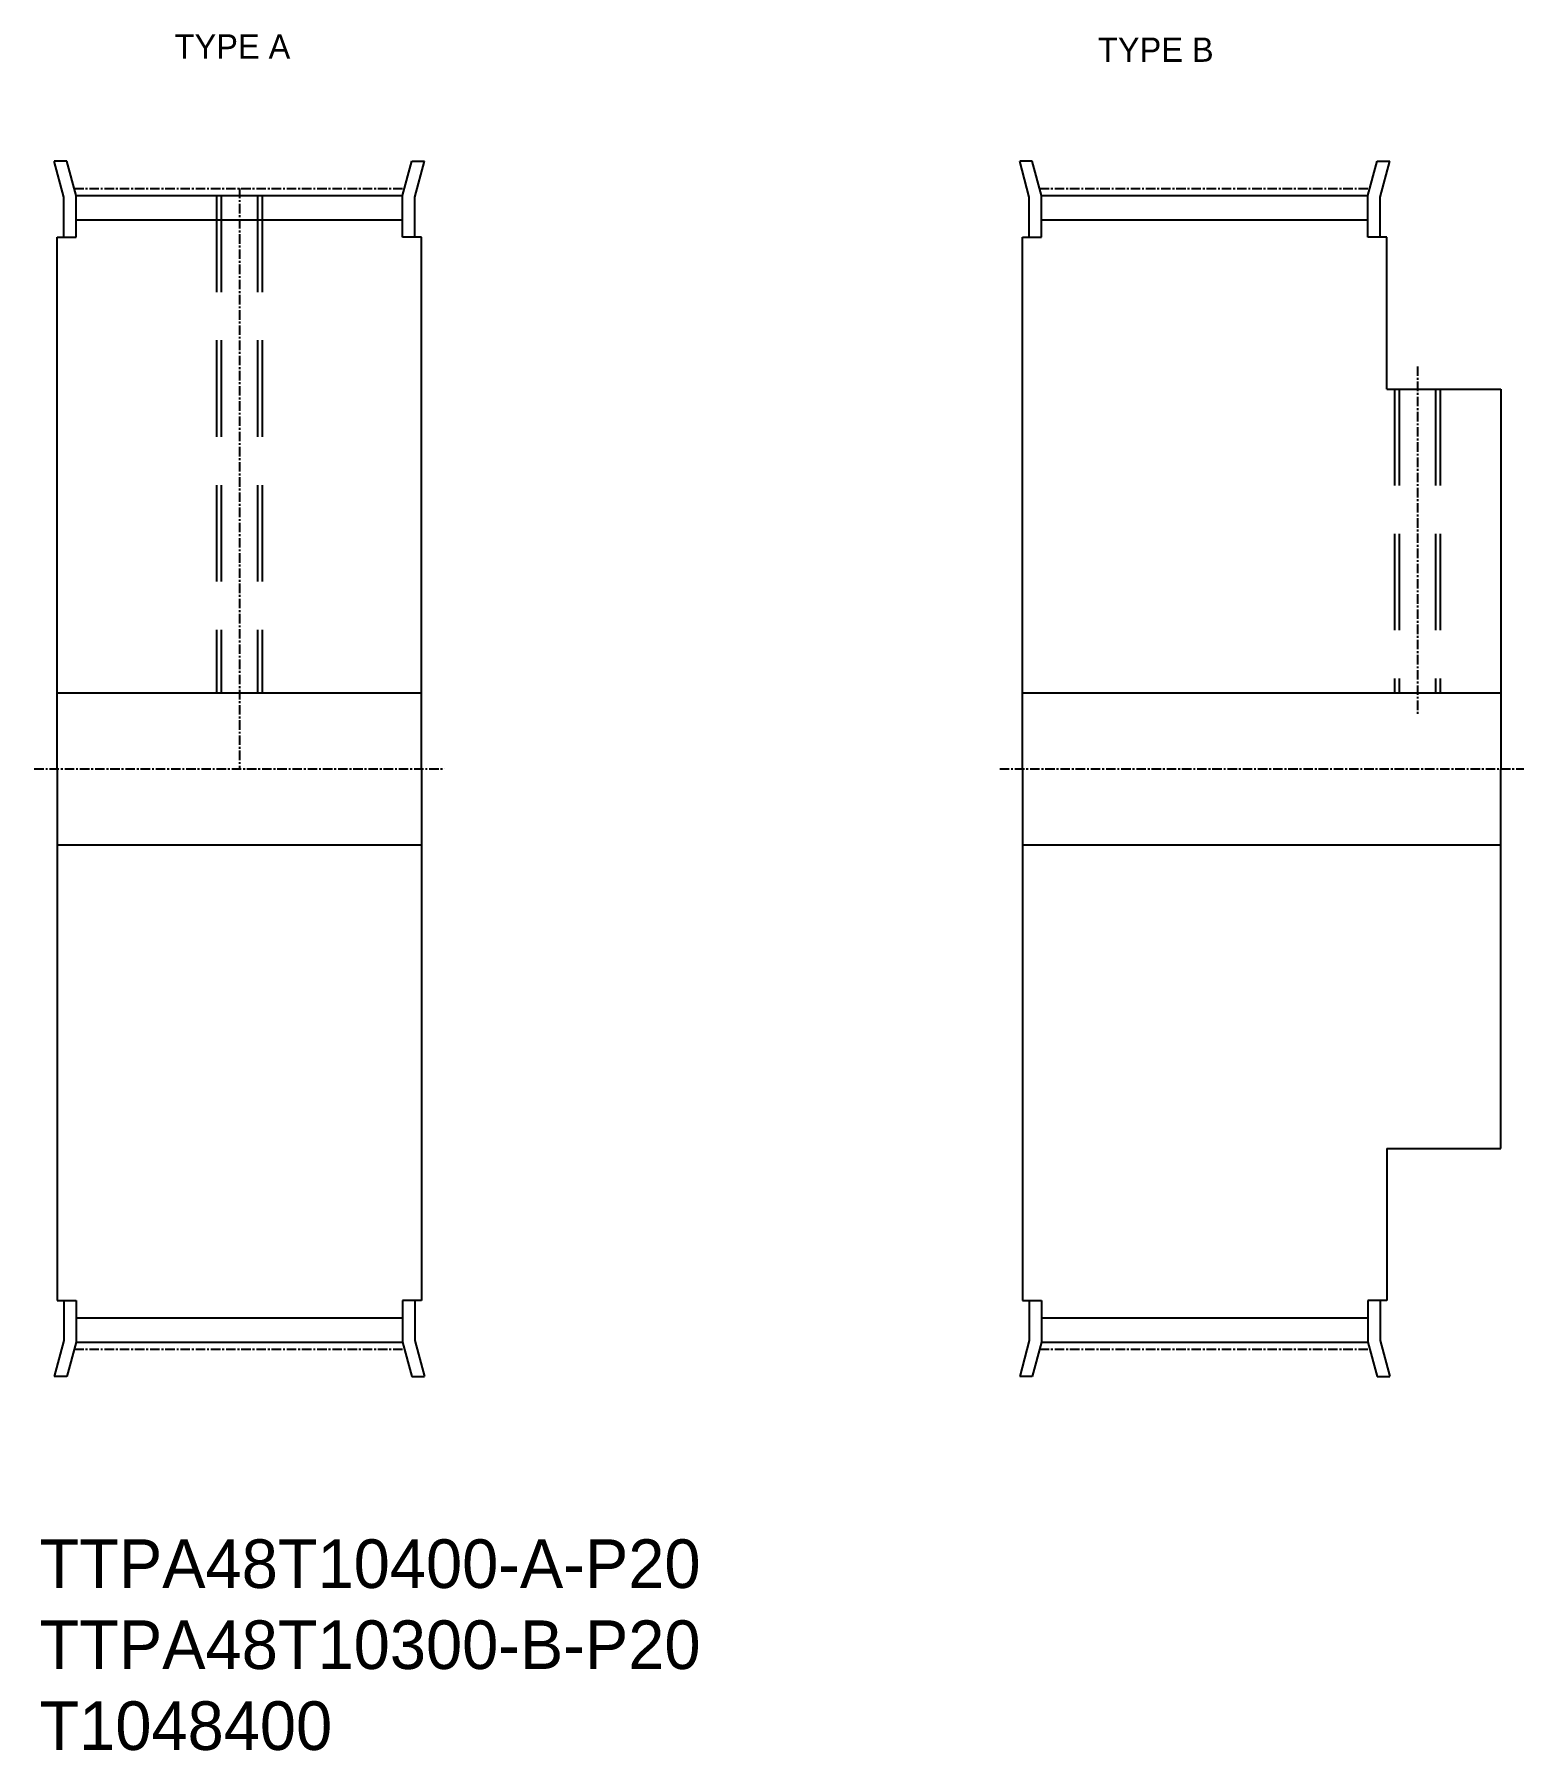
# Model space of a CAD drawing. Extents: x -301 to -105, y -62 to 164.
import ezdxf

# ---------------------------------------------------------------- set-up
doc = ezdxf.new("R2010")
doc.units = 0
doc.linetypes.add('CENTER', pattern=[2, 1.25, -0.25, 0.25, -0.25])
doc.linetypes.add('DASHED', pattern=[19.05, 12.7, -6.35])
doc.layers.get('0').update_dxf_attribs({"linetype": 'CONTINUOUS'})
doc.layers.add('CENTER', color=1, linetype='CENTER')

# ---------------------------------------------------------------- blocks, each defined once
blk = doc.blocks.new('*U2')
at = {"color": 7, "linetype": 'CONTINUOUS'}
for s, p in [('TTPA48T10400-A-P20', (-300.3, -40.22)), ('TTPA48T10300-B-P20', (-300.3, -50.89)), ('T1048400', (-300.3, -61.55))]:
    blk.add_text(s, height=6.4, dxfattribs=at).set_placement(p)

msp = doc.modelspace()

# ---------------------------------------------------------------- linework, layer by layer
at = {"color": 7, "linetype": 'CONTINUOUS'}
for p, q in [((-297.08, 142.9), (-298.35, 147.63)), ((-296.69, 147.63), (-298.35, 147.63)), ((-295.48, 143.11), (-296.69, 147.63)), ((-252.48, 143.11), (-251.27, 147.63)), ((-251.27, 147.63), (-249.61, 147.63)), ((-250.88, 142.9), (-249.61, 147.63)), ((-169.95, 142.9), (-171.22, 147.63)), ((-169.56, 147.63), (-171.22, 147.63)), ((-168.35, 143.11), (-169.56, 147.63)), ((-125.35, 143.11), (-124.14, 147.63)), ((-124.14, 147.63), (-122.48, 147.63)), ((-123.75, 142.9), (-122.48, 147.63)), ((-297.08, 137.63), (-297.08, 142.9)), ((-295.48, 143.11), (-252.48, 143.11)), ((-295.48, 137.63), (-295.48, 143.11)), ((-252.48, 137.63), (-252.48, 143.11)), ((-250.88, 137.63), (-250.88, 142.9)), ((-169.95, 137.63), (-169.95, 142.9)), ((-168.35, 143.11), (-125.35, 143.11)), ((-168.35, 137.63), (-168.35, 143.11)), ((-125.35, 137.63), (-125.35, 143.11)), ((-123.75, 137.63), (-123.75, 142.9)), ((-295.48, 139.91), (-252.48, 139.91)), ((-168.35, 139.91), (-125.35, 139.91)), ((-297.98, 67.63), (-297.98, 137.63)), ((-297.98, 137.63), (-295.48, 137.63)), ((-249.98, 137.63), (-252.48, 137.63)), ((-249.98, 67.63), (-249.98, 137.63)), ((-170.85, 67.63), (-170.85, 137.63)), ((-170.85, 137.63), (-168.35, 137.63)), ((-122.85, 137.63), (-125.35, 137.63)), ((-122.85, 117.63), (-122.85, 137.63)), ((-122.85, 117.63), (-107.85, 117.63)), ((-107.85, 117.63), (-107.85, 67.63)), ((-297.98, 77.63), (-249.98, 77.63)), ((-170.85, 77.63), (-107.85, 77.63)), ((-297.98, 67.63), (-297.98, -2.37)), ((-249.98, 67.63), (-249.98, -2.37)), ((-170.85, 67.63), (-170.85, -2.37)), ((-107.85, 17.63), (-107.85, 67.63)), ((-297.98, 57.63), (-249.98, 57.63)), ((-170.85, 57.63), (-107.85, 57.63)), ((-122.85, 17.63), (-122.85, -2.37)), ((-122.85, 17.63), (-107.85, 17.63)), ((-297.98, -2.37), (-295.48, -2.37)), ((-297.08, -2.37), (-297.08, -7.63)), ((-295.48, -2.37), (-295.48, -7.84)), ((-249.98, -2.37), (-252.48, -2.37)), ((-252.48, -2.37), (-252.48, -7.84)), ((-250.88, -2.37), (-250.88, -7.63)), ((-170.85, -2.37), (-168.35, -2.37)), ((-169.95, -2.37), (-169.95, -7.63)), ((-168.35, -2.37), (-168.35, -7.84)), ((-122.85, -2.37), (-125.35, -2.37)), ((-125.35, -2.37), (-125.35, -7.84)), ((-123.75, -2.37), (-123.75, -7.63)), ((-295.48, -4.64), (-252.48, -4.64)), ((-168.35, -4.64), (-125.35, -4.64)), ((-297.08, -7.63), (-298.35, -12.37)), ((-295.48, -7.84), (-296.69, -12.37)), ((-295.48, -7.84), (-252.48, -7.84)), ((-252.48, -7.84), (-251.27, -12.37)), ((-250.88, -7.63), (-249.61, -12.37)), ((-169.95, -7.63), (-171.22, -12.37)), ((-168.35, -7.84), (-169.56, -12.37)), ((-168.35, -7.84), (-125.35, -7.84)), ((-125.35, -7.84), (-124.14, -12.37)), ((-123.75, -7.63), (-122.48, -12.37)), ((-296.69, -12.37), (-298.35, -12.37)), ((-251.27, -12.37), (-249.61, -12.37)), ((-169.56, -12.37), (-171.22, -12.37)), ((-124.14, -12.37), (-122.48, -12.37))]:
    msp.add_line(p, q, dxfattribs=at)
at = {"color": 3, "linetype": 'DASHED'}
for p, q in [((-276.98, 143.11), (-276.98, 77.63)), ((-276.38, 143.11), (-276.38, 77.63)), ((-271.58, 143.11), (-271.58, 77.63)), ((-270.98, 143.11), (-270.98, 77.63)), ((-121.85, 117.63), (-121.85, 77.63)), ((-121.25, 117.63), (-121.25, 77.63)), ((-116.45, 117.63), (-116.45, 77.63)), ((-115.85, 117.63), (-115.85, 77.63))]:
    msp.add_line(p, q, dxfattribs=at)
at = {"layer": 'CENTER', "color": 1, "linetype": 'CENTER'}
for p, q in [((-295.73, 144.03), (-252.23, 144.03)), ((-273.98, 144.03), (-273.98, 67.63)), ((-168.6, 144.03), (-125.1, 144.03)), ((-118.85, 120.63), (-118.85, 74.63)), ((-300.98, 67.63), (-246.98, 67.63)), ((-173.85, 67.63), (-104.85, 67.63)), ((-295.73, -8.76), (-252.23, -8.76)), ((-168.6, -8.76), (-125.1, -8.76))]:
    msp.add_line(p, q, dxfattribs=at)

# ---------------------------------------------------------------- block references
at = {"color": 7, "linetype": 'CONTINUOUS'}
msp.add_blockref('*U2', (0, 0), dxfattribs=at)

# ---------------------------------------------------------------- texts
for s, p in [('TYPE A', (-282.49, 161.15)), ('TYPE B', (-160.9, 160.73))]:
    msp.add_text(s, height=3.2, dxfattribs=at).set_placement(p)

doc.saveas('drawing.dxf')
